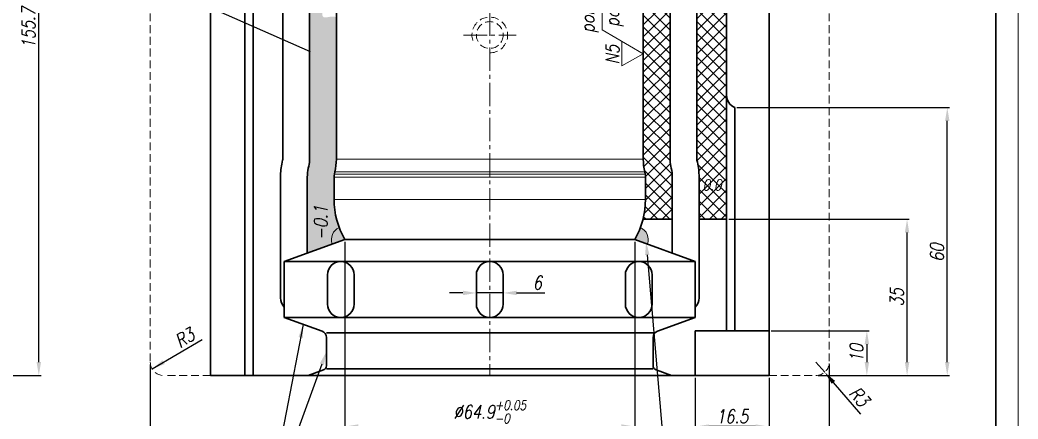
# Model space of a CAD drawing. Extents: x -409 to 828, y -94 to 506.
# Drawn here: x 208.1 to 431.5, y 38.8 to 128.1 of the extents above; entities that cross this region are included whole.
import ezdxf
from ezdxf import colors
from ezdxf.entities.mleader import LeaderData, LeaderLine
from ezdxf.math import Vec2, Vec3

# ---------------------------------------------------------------- set-up
doc = ezdxf.new("R2010")
doc.units = 0
doc.header["$LTSCALE"] = 7
doc.header["$MEASUREMENT"] = 0
doc.linetypes.add('CENTER2', pattern=[1.125, 0.75, -0.125, 0.125, -0.125])
doc.linetypes.add('HIDDEN', pattern=[0.375, 0.25, -0.125])
doc.layers.get('0').update_dxf_attribs({"linetype": 'CONTINUOUS', "lineweight": 15})
for name, color, linetype, lineweight in [('1', 1, 'CENTER2', 15), ('2', 2, 'HIDDEN', 15), ('3', 3, 'CONTINUOUS', 30), ('8', 252, 'CONTINUOUS', 15), ('ENGLISH', 252, 'CONTINUOUS', 18)]:
    doc.layers.add(name, color=color, linetype=linetype, lineweight=lineweight)
doc.styles.add('ITALICT', font='ITALICT.shx', dxfattribs={"width": 0.8, "height": 3})
doc.styles.get("Standard").update_dxf_attribs({"font": 'isocp.shx', "height": 3})
doc.dimstyles.get("Standard").update_dxf_attribs({"dimtxt": 3, "dimasz": 3, "dimexe": 0.5, "dimexo": 0.5, "dimgap": 0.8, "dimtad": 1, "dimdsep": 46, "dimtxsty": 'ITALICT', "dimcen": 0.09, "dimazin": 2, "dimtfac": 1, "dimtmove": 0, "dimatfit": 3, "dimfxl": 1, "dimtolj": 1, "dimtzin": 0, "dimarcsym": 0})

# ---------------------------------------------------------------- blocks, each defined once
blk = doc.blocks.new('*D30')
at = {"color": 0, "linetype": 'ByBlock', "lineweight": -2, "transparency": 16777216}
for p, q in [((280.806075935411, 78.46825387316423), (280.806075935411, 36.57807783473868)), ((345.7060759354109, 78.46825387316423), (345.7060759354109, 36.57807783473868)), ((283.806075935411, 37.07807783473868), (342.7060759354109, 37.07807783473868))]:
    blk.add_line(p, q, dxfattribs=at)
at = {"color": 0, "transparency": 16777216}
for points in [[(283.806075935411, 37.57807783473868), (283.806075935411, 36.57807783473868), (280.806075935411, 37.07807783473868)], [(342.7060759354109, 36.57807783473868), (342.7060759354109, 37.57807783473868), (345.7060759354109, 37.07807783473868)]]:
    blk.add_solid(points, dxfattribs=at)
at = {"color": 0, "transparency": 16777216, "insert": (313.2560759354109, 40.36307783473868), "char_height": 3, "attachment_point": 5, "style": 'ITALICT'}
blk.add_mtext('\\A1;%%c64.9{}{\\H0.71x;\\C3;\\S+0.05^ -0;}', dxfattribs=at)
blk = doc.blocks.new('*D39')
at = {"color": 0, "lineweight": -2, "transparency": 16777216}
for p, q in [((368.5759210578988, 108.5182538731645), (416.1579726060621, 108.5182538731645)), ((415.6579726060621, 51.51825387316445), (415.6579726060621, 105.5182538731645)), ((386.7560759354115, 48.51825387316445), (416.1579726060621, 48.51825387316445))]:
    blk.add_line(p, q, dxfattribs=at)
at = {"color": 0, "transparency": 16777216}
for points in [[(416.1579726060621, 105.5182538731645), (415.1579726060621, 105.5182538731645), (415.6579726060621, 108.5182538731645)], [(415.1579726060621, 51.51825387316445), (416.1579726060621, 51.51825387316445), (415.6579726060621, 48.51825387316445)]]:
    blk.add_solid(points, dxfattribs=at)
at = {"color": 0, "transparency": 16777216, "insert": (413.357972606062, 76.01825387316453), "char_height": 3, "attachment_point": 5, "rotation": 90, "style": 'ITALICT'}
blk.add_mtext('\\A1;60', dxfattribs=at)
blk = doc.blocks.new('*D54')
at = {"color": 0, "lineweight": -2, "transparency": 16777216}
for p, q in [((237.2560759354113, 51.01825387316443), (237.2560759354113, 27.57807783473868)), ((389.2560759354114, 51.01825387316451), (389.2560759354114, 27.57807783473868)), ((240.2560759354113, 28.07807783473868), (386.2560759354114, 28.07807783473868))]:
    blk.add_line(p, q, dxfattribs=at)
at = {"color": 0, "transparency": 16777216}
for points in [[(240.2560759354113, 28.57807783473868), (240.2560759354113, 27.57807783473868), (237.2560759354113, 28.07807783473868)], [(386.2560759354114, 27.57807783473868), (386.2560759354114, 28.57807783473868), (389.2560759354114, 28.07807783473868)]]:
    blk.add_solid(points, dxfattribs=at)
at = {"color": 0, "transparency": 16777216, "insert": (313.2560759354113, 30.37807783473868), "char_height": 3, "attachment_point": 5, "style": 'ITALICT'}
blk.add_mtext('\\A1;%%c152', dxfattribs=at)
blk = doc.blocks.new('*D62')
at = {"color": 0, "lineweight": -2, "transparency": 16777216}
blk.add_line((237.6738271745297, 49.99116797612846), (248.8635718050161, 56.60854019661744), dxfattribs=at)
at = {"color": 0, "transparency": 16777216}
blk.add_solid([(240.0015616192385, 51.94862866664463), (240.5105902515838, 51.08787907968414), (237.6738271745297, 49.99116797612846)], dxfattribs=at)
at = {"color": 0, "transparency": 16777216, "insert": (244.9384072723483, 56.95937262312158), "char_height": 3, "attachment_point": 5, "rotation": 30.59914906915379, "style": 'ITALICT'}
blk.add_mtext('\\A1;R3', dxfattribs=at)
blk = doc.blocks.new('*D80')
at = {"color": 0, "lineweight": -2, "transparency": 16777216}
for p, q in [((366.7560684379136, 83.51825387316453), (407.1579726060621, 83.51825387316453)), ((406.6579726060621, 51.51825387316445), (406.6579726060621, 80.51825387316453)), ((386.7560759354113, 48.51825387316445), (407.1579726060621, 48.51825387316445))]:
    blk.add_line(p, q, dxfattribs=at)
at = {"color": 0, "transparency": 16777216}
for points in [[(407.1579726060621, 80.51825387316453), (406.1579726060621, 80.51825387316453), (406.6579726060621, 83.51825387316453)], [(406.1579726060621, 51.51825387316445), (407.1579726060621, 51.51825387316445), (406.6579726060621, 48.51825387316445)]]:
    blk.add_solid(points, dxfattribs=at)
at = {"color": 0, "transparency": 16777216, "insert": (404.357972606062, 66.01825387316453), "char_height": 3, "attachment_point": 5, "rotation": 90, "style": 'ITALICT'}
blk.add_mtext('\\A1;35', dxfattribs=at)
blk = doc.blocks.new('*D81')
at = {"color": 0, "lineweight": -2, "transparency": 16777216}
for p, q in [((386.2560759354113, 51.51825387316455), (388.2171546225116, 49.24797407036461)), ((396.3229465291926, 39.86415088545836), (390.1782333096119, 46.97769426756471))]:
    blk.add_line(p, q, dxfattribs=at)
at = {"color": 0, "transparency": 16777216}
blk.add_solid([(390.5566132767452, 47.30454071541475), (389.7998533424786, 46.65084781971467), (388.2171546225116, 49.24797407036461)], dxfattribs=at)
at = {"color": 0, "transparency": 16777216, "insert": (395.9716771117656, 43.78927633522177), "char_height": 3, "attachment_point": 5, "rotation": 310.8206125373177, "style": 'ITALICT'}
blk.add_mtext('\\A1;R3', dxfattribs=at)
blk = doc.blocks.new('*D82')
at = {"color": 0, "lineweight": -2, "transparency": 16777216}
for p, q in [((359.2560759354111, 48.01825387316443), (359.2560759354111, 36.57807783473866)), ((375.7560759354115, 48.01825387316445), (375.7560759354115, 36.57807783473866)), ((372.7560759354115, 37.07807783473866), (362.2560759354111, 37.07807783473866))]:
    blk.add_line(p, q, dxfattribs=at)
at = {"color": 0, "transparency": 16777216}
for points in [[(362.2560759354111, 37.57807783473866), (362.2560759354111, 36.57807783473866), (359.2560759354111, 37.07807783473866)], [(372.7560759354115, 36.57807783473866), (372.7560759354115, 37.57807783473866), (375.7560759354115, 37.07807783473866)]]:
    blk.add_solid(points, dxfattribs=at)
at = {"color": 0, "transparency": 16777216, "insert": (367.5060759354113, 39.37807783473865), "char_height": 3, "attachment_point": 5, "style": 'ITALICT'}
blk.add_mtext('\\A1;16.5', dxfattribs=at)
blk = doc.blocks.new('*D83')
at = {"color": 0, "lineweight": -2, "transparency": 16777216}
for p, q in [((376.2560759354115, 58.51825387316447), (398.1579726060621, 58.51825387316447)), ((397.6579726060621, 55.51825387316447), (397.6579726060621, 51.51825387316445)), ((386.7560759354115, 48.51825387316445), (398.1579726060621, 48.51825387316445))]:
    blk.add_line(p, q, dxfattribs=at)
at = {"color": 0, "transparency": 16777216}
for points in [[(398.1579726060621, 55.51825387316447), (397.1579726060621, 55.51825387316447), (397.6579726060621, 58.51825387316447)], [(397.1579726060621, 51.51825387316445), (398.1579726060621, 51.51825387316445), (397.6579726060621, 48.51825387316445)]]:
    blk.add_solid(points, dxfattribs=at)
at = {"color": 0, "transparency": 16777216, "insert": (395.357972606062, 53.51825387316446), "char_height": 3, "attachment_point": 5, "rotation": 90, "style": 'ITALICT'}
blk.add_mtext('\\A1;10', dxfattribs=at)
blk = doc.blocks.new('*D91')
at = {"color": 0, "lineweight": -2, "transparency": 16777216}
for p, q in [((148.2258858793589, 204.2182538731645), (212.8001589766388, 204.2182538731645)), ((212.3001589766388, 51.51825387316444), (212.3001589766388, 201.2182538731645)), ((147.3758858793589, 48.51825387316444), (212.8001589766388, 48.51825387316444))]:
    blk.add_line(p, q, dxfattribs=at)
at = {"color": 0, "transparency": 16777216}
for points in [[(212.8001589766388, 201.2182538731645), (211.8001589766388, 201.2182538731645), (212.3001589766388, 204.2182538731645)], [(211.8001589766388, 51.51825387316444), (212.8001589766388, 51.51825387316444), (212.3001589766388, 48.51825387316444)]]:
    blk.add_solid(points, dxfattribs=at)
at = {"color": 0, "transparency": 16777216, "insert": (210.0001589766388, 126.3682538731645), "char_height": 3, "attachment_point": 5, "rotation": 90, "style": 'ITALICT'}
blk.add_mtext('\\A1;155.7', dxfattribs=at)
blk = doc.blocks.new('A$C06FE1C3C')
for p, q in [((-9.216942304081613, 5.321404120366878), (-9.216942304081726, 21.93393001629147)), ((-9.216942304081613, 5.321404120366878), (0, 0)), ((-4.758051151250129, 2.747062112992353), (-4.758051151250129, -2.747062112991898)), ((-4.758051151250129, -2.747062112991898), (0, 0))]:
    blk.add_line(p, q)
at = {"style": 'ITALICT', "width": 0.8}
for s, p in [('polirano', (-11.02327012145417, 4.682378787351581)), ('N5', (-5.37577021629204, -2.364104310320499))]:
    blk.add_text(s, height=3, rotation=90, dxfattribs=at).set_placement(p)
at = {"layer": 'ENGLISH', "style": 'ITALICT', "width": 0.8}
blk.add_text('polish', height=3, rotation=90, dxfattribs=at).set_placement((-5.45181787415828, 6.02467404780532))
blk = doc.blocks.new('*D109')
at = {"color": 0, "linetype": 'ByBlock', "lineweight": -2, "transparency": 16777216}
for p, q in [((310.2560759354112, 67.50731341265146), (310.2560759354112, 67.50731341265146)), ((316.2560759354111, 67.50731341265146), (316.2560759354111, 67.50731341265146)), ((307.2560759354112, 67.00731341265146), (304.2560759354112, 67.00731341265146)), ((316.2560759354111, 67.00731341265146), (310.2560759354112, 67.00731341265146)), ((319.2560759354111, 67.00731341265146), (325.5703616496968, 67.00731341265146))]:
    blk.add_line(p, q, dxfattribs=at)
at = {"color": 0, "transparency": 16777216}
for points in [[(307.2560759354112, 66.50731341265146), (307.2560759354112, 67.50731341265146), (310.2560759354112, 67.00731341265146)], [(319.2560759354111, 67.50731341265146), (319.2560759354111, 66.50731341265146), (316.2560759354111, 67.00731341265146)]]:
    blk.add_solid(points, dxfattribs=at)
at = {"color": 0, "transparency": 16777216, "insert": (323.9132187925539, 69.30731341265145), "char_height": 3, "attachment_point": 5, "style": 'ITALICT'}
blk.add_mtext('\\A1;6', dxfattribs=at)

msp = doc.modelspace()

# ---------------------------------------------------------------- hatches: boundary and pattern name
h = msp.add_hatch(color=256)
h.paths.add_polyline_path([(300.3938230578495, 276.4682788954368, 0.008751697900614546), (300.4060759354109, 277.1682538731651), (300.406075935411, 278.6682538731645, 0.4142135623731159), (299.606075935411, 279.4682538731645), (297.4060759354109, 279.4682538731645, 0.4130178027874631)])
h.paths.add_polyline_path([(329.106075935411, 279.4682538731645), (326.9060759354109, 279.4682538731645, 0.4142135623731575), (326.106075935411, 278.6682538731645), (326.1060759354111, 277.168253873165, 0.008751697900856026), (326.1183288129723, 276.4682788954369, 0.4130178027874687)])
h.paths.add_polyline_path([(279.5333580301135, 81.68490422489064, 0.3883639287279852), (277.9869984266874, 77.94219247158607), (280.806075935411, 78.96825387316424, -0.04156546422478501)])
h.paths.add_polyline_path([(346.9787938407084, 81.68490422489063, -0.04156546422474881), (345.7060759354109, 78.96825387316423), (348.5251534441345, 77.94219247158607, 0.3883639287280085)])
at = {"layer": '8'}
h = msp.add_hatch(dxfattribs=at)
h.set_pattern_fill('DOTS', color=256, scale=15, angle=45, style=0)
h.set_pattern_definition([(45, (-2402.384704347104, -16.39003220883933), (-0.331456303681194, 0.9943689110435826), [0, -0.9375])])
edge = h.paths.add_edge_path()
edge.add_arc((265.9060759354054, 96.96825387316501), 7.000000000005518, 347.3196165081959, 360, ccw=False)
edge.add_line((272.7353442280935, 95.43166850730967), (272.6255881305325, 94.94386362926039))
edge.add_arc((281.4060759354128, 92.96825387316419), 9.000000000001883, 167.3196165081917, 179.9999999999981)
edge.add_line((272.4060759354109, 92.96825387316419), (272.4060759354109, 75.9109006267262))
edge.add_line((272.4060759354109, 75.9109006267262), (280.806075935411, 78.96825387316423))
edge.add_arc((296.4810759354108, 87.96825387316437), 18.07499999999987, 179.9999999999996, 209.8628343562758, ccw=False)
edge.add_line((278.4060759354109, 87.96825387316437), (278.4060759354109, 92.96825387316403))
edge.add_arc((281.4060759354147, 92.96825387316403), 3.000000000003755, 167.3196165081961, 180, ccw=False)
edge.add_line((278.4792466671182, 93.62679045853011), (278.5890027646792, 94.11459533657913))
edge.add_arc((265.9060759354075, 96.96825387316485), 13.00000000000342, 347.3196165081916, 359.9999999999984)
edge.add_line((278.9060759354109, 96.96825387316449), (278.9060759354109, 128.749150808498))
edge.add_spline(control_points=[(278.9060759354109, 128.749150808498), (278.7154404899704, 128.8265460481843), (278.1112971713143, 128.9903799768045), (277.3490678178024, 128.8234984230441), (276.906075935411, 128.7580115705303)], knot_values=[0.9986181735380553, 0.9986181735380553, 0.9986181735380553, 0.9986181735380553, 1.615113882004922, 2.846924456898192, 2.846924456898192, 2.846924456898192, 2.846924456898192], degree=3, periodic=0)
edge.add_spline(control_points=[(276.906075935411, 128.7580115705303), (276.5158110667747, 128.7003192765864), (275.3973166106425, 128.6272526844447), (276.1901901338948, 131.8353702153751), (275.9772093064571, 133.7703924849665), (275.3908546349641, 136.737628473534), (276.4678172810602, 136.7937433785727), (276.9060759354109, 136.7590594728285)], knot_values=[2.846924456898192, 2.846924456898192, 2.846924456898192, 2.846924456898192, 3.932119042406433, 6.418787099885904, 9.439016894986786, 11.67917280783765, 12.88535559691017, 12.88535559691017, 12.88535559691017, 12.88535559691017], degree=3, periodic=0)
edge.add_spline(control_points=[(276.9060759354109, 136.7590594728285), (277.3439625013535, 136.7244050142592), (278.0788908116548, 136.593524076839), (278.7111361818278, 136.6316320815887), (278.9060759354109, 136.6569033915222)], knot_values=[12.88535559691017, 12.88535559691017, 12.88535559691017, 12.88535559691017, 14.09051431805087, 14.65990577354279, 14.65990577354279, 14.65990577354279, 14.65990577354279], degree=3, periodic=0)
edge.add_line((278.9060759354109, 136.6569033915222), (278.9060759354109, 190.1682538731641))
edge.add_arc((265.9060759354078, 190.1682538731641), 13.00000000000313, 0, 12.68038349180704)
edge.add_line((278.5890027646792, 193.0219124097498), (278.4792466671182, 193.5097172877989))
edge.add_arc((281.4060759354144, 194.1682538731649), 3.000000000003524, 180, 192.6803834918013, ccw=False)
edge.add_line((278.4060759354109, 194.1682538731649), (278.4060759354109, 199.1682538731646))
edge.add_arc((324.4661850796264, 199.1682538731646), 46.06010914421559, 138.0402976089024, 180, ccw=False)
edge.add_arc((276.8301104551433, 241.9993404568542), 18.00000000000042, 318.0402976089027, 350.9507970540719)
edge.add_line((294.606075935411, 239.1682538731645), (299.7503307864167, 271.4682538731646))
edge.add_line((299.7503307864167, 271.4682538731646), (290.1591071794441, 271.4682538731645))
edge.add_arc((290.1591071794441, 268.4682538731645), 3.000000000000051, -9.049202945928016, 90, ccw=False)
edge.add_line((293.1217680928219, 267.9964061092163), (288.6807541086552, 240.1119494010609))
edge.add_arc((276.8301104551442, 241.9993404568538), 11.99999999999946, 318.0402976089019, 350.9507970540722, ccw=False)
edge.add_arc((324.4661850796271, 199.1682538731645), 52.06010914421618, 138.0402976089029, 180)
edge.add_line((272.4060759354109, 199.1682538731645), (272.4060759354109, 194.168253873165))
edge.add_arc((281.4060759354168, 194.168253873165), 9.000000000005912, 180, 192.6803834918033)
edge.add_line((272.6255881305327, 192.1926441170681), (272.7353442280935, 191.7048392390193))
edge.add_arc((265.9060759354056, 190.1682538731639), 7.000000000005286, -1.1368683772161603e-13, 12.680383491803127, ccw=False)
edge.add_line((272.9060759354109, 190.1682538731639), (272.9060759354109, 121.0976675978491))
edge.add_line((272.9060759354109, 121.0976675978491), (272.9060759354109, 96.96825387316449))
h.paths.add_polyline_path([(292.6485902136717, 260.3095547576244), (293.6871386163072, 269.9825335778327), (298.1614239736724, 269.5021477528251), (297.1228755710368, 259.8291689326168)], flags=24)
h.paths.add_polyline_path([(273.1594915543179, 78.27810486001545), (273.1594915543179, 87.66381914572975), (277.6594915543179, 87.66381914572975), (277.6594915543179, 78.27810486001545)], flags=24)
h.paths.add_polyline_path([(274.2989330782681, 168.375832719063), (277.5132187925538, 168.375832719063), (277.5132187925538, 162.375832719063), (274.2989330782681, 162.375832719063)], flags=24)
h = msp.add_hatch(dxfattribs=at)
h.set_pattern_fill('ANSI37', color=256, scale=15, angle=90, style=0)
h.set_pattern_definition([(135, (-2402.384704347105, -16.39003220883933), (-1.325825214724777, -1.325825214724776), []), (225, (-2402.384704347105, -16.39003220883933), (1.325825214724776, -1.325825214724777), [])])
h.paths.add_polyline_path([(366.2560684379132, 111.2763786276751), (366.2560684379132, 132.7845322816052), (366.2560684379132, 216.7101291186538), (366.2560684379132, 254.4682538731645), (341.620562355923, 254.4682538731646), (343.7567195889223, 241.0556449289577, 0.1445943923080124), (345.2203498643346, 237.9876938497027, -0.1851571794569723), (360.1060759354108, 199.1682538731646), (360.1060759354108, 194.1682538731645, -0.05538513813722223), (359.7402222768748, 190.8755709463377), (359.6304661793133, 190.3877660682865, 0.05538513813730972), (359.6060759354108, 190.168253873164), (359.6060759354108, 96.96825387316488, 0.05538513813647496), (359.6304661793138, 96.7487416780402), (359.7402222768749, 96.26093679999067, -0.05538513813729836), (360.1060759354108, 92.96825387316433), (360.1060759354108, 83.51825387316454), (366.2560684379133, 83.51825387316453)])
h.paths.add_polyline_path([(335.5449429967445, 254.4682538731646), (329.4693236375662, 254.4682538731644), (331.9060759354109, 239.1682538731645, 0.1445943923080093), (336.2969667616474, 229.9644006354001, -0.1851571794569786), (348.106075935411, 199.1682538731645), (348.106075935411, 194.1682538731645, -0.05538513813745093), (348.0329052037036, 193.5097172877989), (347.9231491061427, 193.0219124097498, 0.0553851381374138), (347.606075935411, 190.168253873164), (347.606075935411, 120.5835579611654), (347.606075935411, 96.96825387316473, 0.05538513813731761), (347.9231491061427, 94.11459533657913), (348.0329052037038, 93.62679045852975, -0.05538513813725777), (348.106075935411, 92.96825387316404), (348.106075935411, 87.96825387316436, -0.06226876810481003), (347.5497267110843, 83.51825387316443), (354.1060759354108, 83.51825387316451), (354.1060759354108, 92.96825387316423, 0.0553851381373467), (353.8865637402891, 94.94386362926043), (353.7768076427276, 95.43166850731217, -0.05538513813732111), (353.6060759354108, 96.96825387316449), (353.6060759354108, 190.1682538731645, -0.05538513813734312), (353.7768076427282, 191.7048392390193), (353.8865637402891, 192.1926441170679, 0.055385138137321), (354.1060759354108, 194.168253873165), (354.1060759354108, 199.1682538731645, 0.1851571794569735), (340.7586583129907, 233.9760472425516, -0.1445943923080111), (337.8313977621666, 240.1119494010609)])
h.paths.add_polyline_path([(349.0931728911069, 163.5828180134756), (349.0931728911069, 173.6899608706184), (352.8431728911069, 173.6899608706184), (352.8431728911069, 163.5828180134756)], flags=24)
h.paths.add_polyline_path([(360.2484282162009, 173.8098828269981), (360.2484282162009, 181.1515494936648), (362.8734282162009, 181.1515494936648), (362.8734282162009, 173.8098828269981)], flags=24)
h.paths.add_polyline_path([(360.5286831318019, 93.07362042830411), (366.2548736079924, 93.07362042830411), (366.2548736079924, 89.32362042830411), (360.5286831318019, 89.32362042830411)], flags=24)
h.paths.add_polyline_path([(348.1969488001714, 173.542303776847), (348.1969488001714, 180.8839704435136), (350.8219488001714, 180.8839704435136), (350.8219488001714, 173.542303776847)], flags=24)
h.paths.add_polyline_path([(360.8829993815255, 163.4743191670121), (360.8829993815255, 173.5814620241549), (364.6329993815255, 173.5814620241549), (364.6329993815255, 163.4743191670121)], flags=24)

# ---------------------------------------------------------------- linework, layer by layer
msp.add_line((431.4996989140276, 506.4649973084856), (431.4996989140282, -94.1370504057216))
for centre, start, end in [((280.806075935411, 78.96825387316423), 115.1025231910965, 200.000019747113), ((345.7060759354109, 78.96825387316423), 339.999980252887, 64.89747680890355)]:
    msp.add_arc(centre, 3, start, end)
at = {"layer": '1'}
for p, q in [((313.2560759354109, 279.4682538731645), (313.2560759354108, 48.51825387316433)), ((307.3808792233829, 124.7682538731645), (319.1478916117905, 124.7682538731644))]:
    msp.add_line(p, q, dxfattribs=at)
at = {"layer": '2'}
for p, q in [((237.2560759354112, 184.7182538731645), (237.2560759354109, 51.51825387316444)), ((389.2560759354107, 184.7182538731645), (389.2560759354112, 51.51825387316444)), ((250.7560759354113, 48.51825387316445), (240.2560759354113, 48.51825387316445)), ((375.7560759354113, 48.51825387316445), (386.2560759354115, 48.51825387316445))]:
    msp.add_line(p, q, dxfattribs=at)
msp.add_circle((313.2560759354109, 124.7682538731644), 3, dxfattribs=at)
for centre, radius, start, end in [((313.2560759354109, 124.7682538731644), 4, 270, 206.7051402965727), ((240.2560759354113, 51.51825387316445), 3, 180, 270), ((386.2560759354115, 51.51825387316445), 3, 270, 0)]:
    msp.add_arc(centre, radius, start, end, dxfattribs=at)
at = {"layer": '3'}
for p, q in [((426.4996989140276, 501.4649973084855), (426.4996989140282, -89.1370504057216)), ((250.7560759354109, 279.4682538731645), (250.756075935411, 48.51825387316445)), ((258.4362312757232, 279.4682538731645), (258.4362312757232, 48.51825387316445)), ((260.2560836188025, 279.4682538731645), (260.2560836188026, 48.51825387316439)), ((366.2560684379132, 279.4682538731645), (366.2560684379133, 58.51825387316444)), ((375.7560759354109, 279.4682538731645), (375.7560759354108, 48.51825387316441)), ((266.9060759354109, 96.96825387316449), (266.9060759354109, 190.1682538731645)), ((272.9060759354109, 96.96825387316449), (272.9060759354109, 190.1682538731645)), ((278.9060759354109, 96.96825387316449), (278.9060759354109, 190.1682538731645)), ((347.606075935411, 96.96825387316449), (347.606075935411, 190.1682538731645)), ((353.6060759354108, 96.96825387316449), (353.6060759354108, 190.1682538731645)), ((359.6060759354108, 96.96825387316449), (359.6060759354108, 190.1682538731645)), ((368.0759210578988, 108.5182538731645), (368.0759210578988, 58.51825387316444)), ((266.771929593947, 96.26093679999141), (266.8816856915079, 96.7487416780402)), ((359.7402222768747, 96.26093679999141), (359.6304661793138, 96.7487416780402)), ((272.6255881305327, 94.94386362926087), (272.7353442280935, 95.43166850730967)), ((278.4792466671183, 93.62679045853034), (278.5890027646792, 94.11459533657913)), ((348.0329052037036, 93.62679045853034), (347.9231491061427, 94.11459533657913)), ((353.8865637402891, 94.94386362926087), (353.7768076427282, 95.43166850730967)), ((266.4060759354109, 65.91002018227123), (266.4060759354109, 92.96825387316449)), ((272.4060759354109, 75.9109006267262), (272.4060759354109, 92.96825387316449)), ((278.4060759354109, 87.96825387316449), (278.4060759354109, 92.96825387316449)), ((348.106075935411, 87.96825387316449), (348.106075935411, 92.96825387316449)), ((354.1060759354108, 75.9109006267262), (354.1060759354108, 92.96825387316449)), ((360.1060759354108, 65.91002018227123), (360.1060759354108, 92.96825387316449)), ((347.5497267110843, 83.51825387316443), (354.1060759354108, 83.51825387316451)), ((360.1060759354108, 83.51825387316454), (366.2560684379136, 83.51825387316453)), ((280.806075935411, 78.96825387316423), (267.2560759354116, 74.03645191016028)), ((313.2560759354109, 78.96825387316449), (280.806075935412, 78.96825387316247)), ((313.2560759354109, 78.96825387316449), (345.7060759354109, 78.96825387316423)), ((345.7060759354109, 78.96825387316423), (359.256075935411, 74.03645191016)), ((313.2560759354114, 74.03645191016022), (267.2560759354116, 74.03645191016028)), ((267.2560759354116, 74.03645191016028), (267.2560759354113, 61.51777258697999)), ((313.2560759354112, 74.03645191015994), (359.256075935411, 74.03645191016)), ((359.256075935411, 74.03645191016), (359.2560759354112, 61.51777258697999)), ((276.9035634380481, 71.03645191016035), (276.9035634380479, 64.51777258698131)), ((282.903563438048, 71.03645191016022), (282.9035634380479, 64.5177725869811)), ((310.2560759354114, 71.03645191016), (310.2560759354112, 64.51777258698016)), ((316.2560759354114, 71.03645191015988), (316.2560759354113, 64.51777258698024)), ((343.6085884327739, 71.03645191016147), (343.608588432774, 64.5177725869811)), ((349.6085884327737, 71.0364519101616), (349.608588432774, 64.51777258698131)), ((267.2560759354113, 61.51777258697999), (313.2560759354113, 61.5177725869801)), ((275.7191061503999, 58.43748149702881), (267.2560759354113, 61.51777258697999)), ((359.2560759354112, 61.51777258697999), (313.2560759354112, 61.5177725869801)), ((350.7930457204227, 58.43748149702881), (359.2560759354112, 61.51777258697999)), ((359.256075935411, 58.51825387316443), (375.7560759354115, 58.51825387316447)), ((359.256075935411, 58.51825387316443), (359.2560759354111, 48.51825387316447)), ((313.2560759354113, 58.07825387316441), (276.7060759354112, 58.07825387316441)), ((276.7060759354113, 57.02794256584994), (276.7060759354111, 50.71846141137401)), ((313.2560759354112, 58.07825387316441), (349.8060759354113, 58.07825387316441)), ((349.8060759354112, 57.02794256584994), (349.8060759354113, 50.71846141137401)), ((276.0480960787369, 49.77876879058813), (272.5848598062296, 48.51825387316445)), ((276.7060759354114, 50.01825387316434), (313.2560759354112, 50.01825387316434)), ((349.806075935411, 50.01825387316434), (313.2560759354113, 50.01825387316434)), ((350.4640557920855, 49.77876879058813), (353.9272920645928, 48.51825387316445)), ((313.2560759354113, 48.51825387316434), (250.756075935411, 48.51825387316445)), ((313.2560759354113, 48.51825387316434), (375.7560759354115, 48.51825387316445))]:
    msp.add_line(p, q, dxfattribs=at)
for centre, radius, start, end in [((369.2560684379135, 111.2763786276751), 3, 180, 246.8348696440607), ((281.4060759354109, 92.96825387316449), 15, 167.3196165081913, 180), ((265.9060759354109, 96.96825387316449), 1, 347.3196165081908, 0), ((265.9060759354109, 96.96825387316449), 7, 347.3196165081915, 0), ((265.9060759354109, 96.96825387316449), 13, 347.3196165081915, 0), ((360.606075935411, 96.96825387316449), 13, 180, 192.6803834918086), ((360.6060759354108, 96.96825387316449), 7, 180, 192.6803834918085), ((360.6060759354108, 96.96825387316449), 1, 180, 192.6803834918092), ((345.1060759354108, 92.96825387316449), 15, 0, 12.68038349180867), ((281.4060759354109, 92.96825387316449), 9, 167.3196165081913, 180), ((345.1060759354108, 92.96825387316449), 9, 0, 12.68038349180867), ((281.4060759354109, 92.96825387316449), 3, 167.3196165081913, 180), ((345.106075935411, 92.96825387316449), 3, 0, 12.68038349180844), ((296.4810759354113, 87.96825387316449), 18.07500000000039, 180, 209.8628343562753), ((330.0310759354106, 87.96825387316449), 18.07500000000039, 330.1371656437246, 0), ((279.9035634380481, 71.03645191016025), 3.00000000000002, 0, 180), ((313.2560759354114, 71.03645191015993), 3.00000000000002, 0, 180), ((346.6085884327737, 71.0364519101615), 3.00000000000002, 0, 180), ((269.4060759354109, 65.91002018227123), 2.999999999999998, 180, 224.2200444276963), ((357.1060759354108, 65.91002018227123), 2.999999999999998, 315.7799555723037, 0), ((279.903563438048, 64.51777258698121), 3.000000000000075, 180, 0), ((313.2560759354113, 64.51777258698016), 3.000000000000075, 180, 0), ((346.6085884327739, 64.51777258698121), 3.000000000000075, 180, 0), ((275.2060759354114, 57.02794256584994), 1.5, 0, 69.99999999999649), ((351.3060759354112, 57.02794256584994), 1.5, 110.0000000000035, 180), ((275.7060759354112, 50.71846141137407), 1, 290.0000000000001, 0), ((350.8060759354112, 50.71846141137407), 1, 180, 249.9999999999964)]:
    msp.add_arc(centre, radius, start, end, dxfattribs=at)
at = {"layer": '8'}
for p, q in [((313.2560759354109, 96.96825387316449), (278.9060759354109, 96.96825387316449)), ((313.2560759354109, 96.96825387316449), (347.606075935411, 96.96825387316449)), ((278.5890027646798, 94.1145953365816), (313.2560759354109, 94.1145953365816)), ((347.923149106142, 94.1145953365816), (313.2560759354109, 94.1145953365816)), ((278.4060759354109, 92.96825387316449), (313.2560759354109, 92.96825387316449)), ((278.4792466671183, 93.62679045853034), (313.2560759354109, 93.62679045853034)), ((348.0329052037036, 93.62679045853034), (313.2560759354109, 93.62679045853034)), ((348.106075935411, 92.96825387316449), (313.2560759354109, 92.96825387316449)), ((313.2560759354109, 87.96825387316449), (278.4060759354109, 87.96825387316449)), ((313.2560759354109, 87.96825387316449), (348.106075935411, 87.96825387316449))]:
    msp.add_line(p, q, dxfattribs=at)

# ---------------------------------------------------------------- block references
msp.add_blockref('A$C06FE1C3C', (347.606075935411, 120.5835579611654))

# ---------------------------------------------------------------- texts
at = {"style": 'ITALICT', "width": 0.8}
msp.add_text('0.0', height=2.5, dxfattribs=at).set_placement((360.8679688460876, 89.94862042830411))
at = {"style": 'ITALICT', "width": 0.8000000000000002}
msp.add_text('-0.1', height=3, rotation=90, dxfattribs=at).set_placement((276.9094915543179, 78.79953343144398))

# ---------------------------------------------------------------- dimensions: what is measured, and where the dimension line sits
for base, p1, p2, picture, middle in [((212.3001589766388, 204.2182538731645), (146.8758858793589, 48.51825387316444), (147.7258858793589, 204.2182538731645), '*D91', (212.3001589766388, 126.3682538731645)), ((415.6579726060621, 108.5182538731645), (386.2560759354115, 48.51825387316445), (368.0759210578988, 108.5182538731645), '*D39', (415.6579726060621, 76.01825387316453)), ((406.6579726060621, 83.51825387316453), (386.2560759354113, 48.51825387316445), (366.2560684379136, 83.51825387316453), '*D80', (406.6579726060621, 66.01825387316453))]:
    dim = msp.add_linear_dim(base=base, p1=p1, p2=p2, angle=90, dimstyle='Standard', override={"dimtmove": 0})
    dim.commit()
    dim.dimension.update_dxf_attribs({"geometry": picture, "text_midpoint": middle, "dimtype": 160})
dim = msp.add_linear_dim(base=(345.7060759354109, 37.07807783473868), p1=(280.806075935411, 78.96825387316423), p2=(345.7060759354109, 78.96825387316423), text='<>{}{\\H0.71x;\\C3;\\S+0.05^ -0;}', dimstyle='Standard', override={"dimpost": '%%c<>', "dimtp": 0.05, "dimfxl": 1.5, "dimtzin": 8, "dimarcsym": 1})
dim.commit()
dim.dimension.update_dxf_attribs({"geometry": '*D30', "text_midpoint": (313.2560759354109, 40.36307783473868)})
dim = msp.add_linear_dim(base=(310.2560759354112, 67.00731341265146), p1=(316.2560759354111, 67.00731341265146), p2=(310.2560759354112, 67.00731341265146), dimstyle='Standard', override={"dimarcsym": 1})
dim.commit()
dim.dimension.update_dxf_attribs({"geometry": '*D109', "text_midpoint": (323.9132187925539, 67.00731341265146), "dimtype": 160})
dim = msp.add_radius_dim(center=(240.256075935411, 51.5182538731643), mpoint=(237.6738271745297, 49.99116797612846), dimstyle='Standard', override={"dimtmove": 1})
dim.commit()
dim.dimension.update_dxf_attribs({"geometry": '*D62', "text_midpoint": (246.1091731267425, 54.97964857311244), "dimtype": 164})
dim = msp.add_linear_dim(base=(397.6579726060621, 48.51825387316445), p1=(375.7560759354115, 58.51825387316447), p2=(386.2560759354115, 48.51825387316445), angle=90, dimstyle='Standard', override={"dimtmove": 0})
dim.commit()
dim.dimension.update_dxf_attribs({"geometry": '*D83', "text_midpoint": (395.357972606062, 53.51825387316446)})
dim = msp.add_linear_dim(base=(389.2560759354114, 28.07807783473868), p1=(237.2560759354113, 51.51825387316443), p2=(389.2560759354114, 51.51825387316451), text='%%c<>', dimstyle='Standard', override={"dimtmove": 0})
dim.commit()
dim.dimension.update_dxf_attribs({"geometry": '*D54', "text_midpoint": (313.2560759354113, 28.07807783473868), "dimtype": 160})
dim = msp.add_radius_dim(center=(386.2560759354113, 51.51825387316455), mpoint=(388.2171546225116, 49.24797407036461), dimstyle='Standard')
dim.commit()
dim.dimension.update_dxf_attribs({"geometry": '*D81', "text_midpoint": (395.9716771117656, 43.78927633522177)})
dim = msp.add_linear_dim(base=(359.2560759354111, 37.07807783473866), p1=(375.7560759354115, 48.51825387316445), p2=(359.2560759354111, 48.51825387316443), dimstyle='Standard')
dim.commit()
dim.dimension.update_dxf_attribs({"geometry": '*D82', "text_midpoint": (367.5060759354113, 39.37807783473865)})

# ---------------------------------------------------------------- leaders
msp.add_leader([(271.4875910429056, 59.9776270420044), (263.2653053601583, 17.19450679113179)], dimstyle='Standard', override={"dimasz": 3, "dimgap": 0.8, "dimtad": 0})
ml = msp.add_multileader_mtext('Standard')
ml.set_content('', color=256)
ml.set_leader_properties()
ml.build(insert=Vec2(0, 0))
ml.multileader.update_dxf_attribs({"text_right_attachment_type": 6, "dogleg_length": 0.36, "arrow_head_size": 3})
ctx = ml.context
ctx.base_point, ctx.arrow_head_size, ctx.plane_origin, ctx.plane_x_axis, ctx.plane_y_axis = Vec3(225.3592585370898, 241.7843278879556), 3, Vec3(169.3670020461131, 108.6549438298295), Vec3(-1.83697019872103e-16, -1), Vec3(1, -1.83697019872103e-16)
ctx.right_attachment, ctx.text_align_type, ctx.attachment_type = 6, 2, 2
notes = []
notes.append((ctx, [(0, (1, 1, 0), (225.3592585370897, 142.0894397310973), (1.83697019872103e-16, 1), 95.69488815685827, [(0, [(275.8351356669799, 119.8044968281913)], 0, [])])]))
ctx.mtext.insert, ctx.mtext.text_direction, ctx.mtext.rotation, ctx.mtext.alignment, ctx.mtext.flow_direction = Vec3(225.3592585370898, 239.7843278879556), Vec3(-1.83697019872103e-16, -1), 4.71238898038469, 3, 5
ml = msp.add_multileader_mtext('Standard')
ml.set_content('', color=256)
ml.set_leader_properties()
ml.build(insert=Vec2(0, 0))
ml.multileader.update_dxf_attribs({"text_right_attachment_type": 6, "dogleg_length": 0.36, "arrow_head_size": 3})
ctx = ml.context
ctx.base_point, ctx.arrow_head_size, ctx.plane_origin = Vec3(380.8735738301805, 19.28371815747544), 3, Vec3(319.8581979275957, -32.70853833350117)
ctx.right_attachment, ctx.attachment_type = 6, 2
notes.append((ctx, [(0, (1, 1, 0), (353.2926938288635, 19.28371815747544), (1, 0), 27.58088000131703, [(0, [(348.2547023084355, 78.50469128669805)], 0, [])])]))
ctx.mtext.insert, ctx.mtext.flow_direction = Vec3(382.8735738301805, 19.28371815747544), 5
ml = msp.add_multileader_mtext('Standard')
ml.set_content('', color=256)
ml.set_leader_properties()
ml.build(insert=Vec2(0, 0))
ml.multileader.update_dxf_attribs({"text_right_attachment_type": 6, "dogleg_length": 0.36, "arrow_head_size": 3})
ctx = ml.context
ctx.base_point, ctx.arrow_head_size, ctx.plane_origin = Vec3(208.5699075218752, 17.19450679113179), 3, Vec3(296.6998012614261, -34.79774969984481)
ctx.right_attachment, ctx.text_align_type, ctx.attachment_type = 6, 2, 2
notes.append((ctx, [(0, (1, 1, 0), (263.2653053601583, 17.19450679113179), (-1, 0), 50.69539783828303, [(0, [(276.7060759354111, 53.87320198861198)], 0, [])])]))
ctx.mtext.insert, ctx.mtext.alignment, ctx.mtext.flow_direction = Vec3(210.5699075218752, 17.19450679113179), 3, 5
for ctx, leaders in notes:
    for number, flags, end, landing, length, lines in leaders:
        leader = LeaderData()
        leader.index, (leader.has_last_leader_line, leader.has_dogleg_vector, leader.attachment_direction) = number, flags
        leader.last_leader_point, leader.dogleg_vector, leader.dogleg_length = Vec3(end), Vec3(landing), length
        for number, points, colour, breaks in lines:
            line = LeaderLine()
            line.index, line.vertices, line.color, line.breaks = number, Vec3.list(points), colors.encode_raw_color(colour), breaks
            leader.lines.append(line)
        ctx.leaders.append(leader)

doc.saveas('drawing.dxf')
